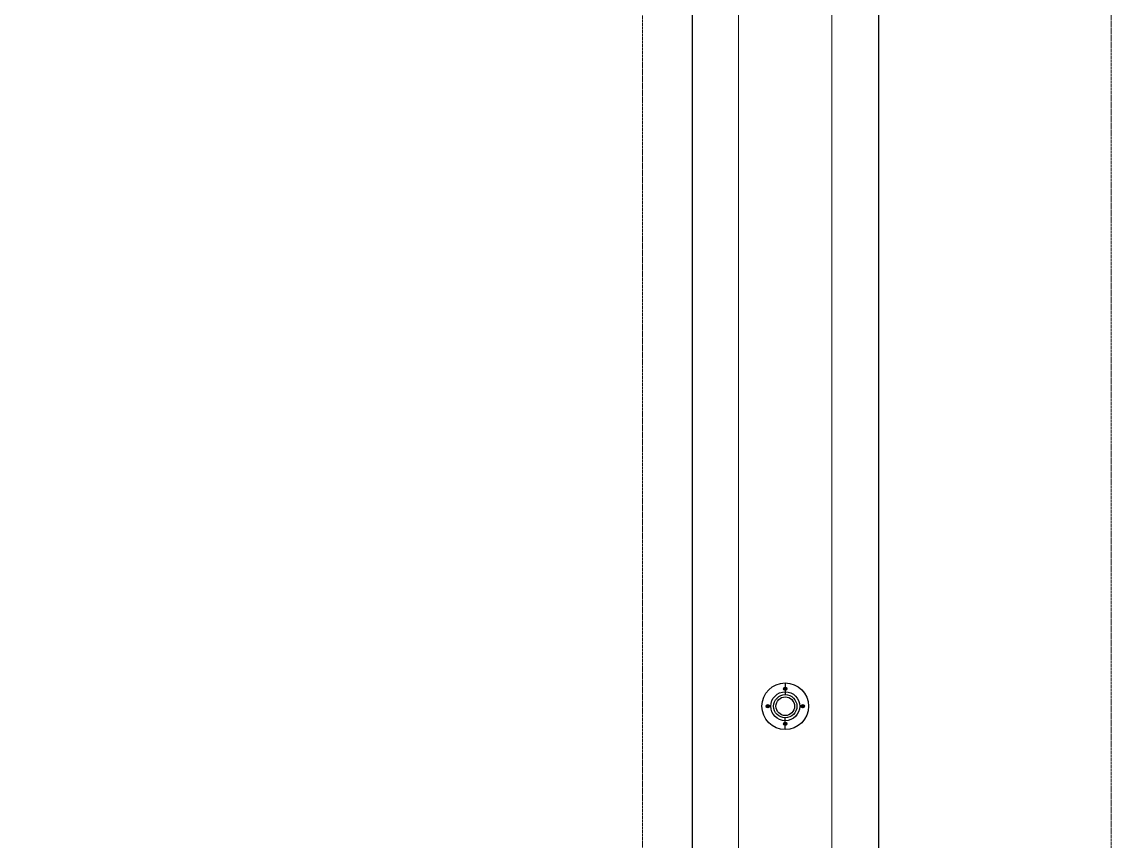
# Model space of a CAD drawing. Header units: inches. Extents: x 25480 to 951550, y -607927 to 1377809.
# Drawn here: x 484157 to 486496, y 360748 to 362507 of the extents above; entities that cross this region are included whole.
import ezdxf

# ---------------------------------------------------------------- set-up
doc = ezdxf.new("R2010")
doc.units = ezdxf.units.IN
doc.header["$MEASUREMENT"] = 0
doc.linetypes.add('HIDDEN', pattern=[0.375, 0.25, -0.125])
doc.linetypes.add('HIDDENX2', pattern=[0.75, 0.5, -0.25])
doc.layers.add('DIM', color=251, linetype='Continuous', lineweight=0)
doc.layers.add('M-X-BKGD', color=8, linetype='Continuous')
doc.layers.add('PIPE FLOOR PLAN', color=251, linetype='Continuous')

# ---------------------------------------------------------------- blocks, each defined once
blk = doc.blocks.new('123')
at = {"color": 8, "linetype": 'Continuous', "ltscale": 300}
blk.add_line((-750109.9, -1051356.2), (-773145, -1051356.2), dxfattribs=at)
blk.add_line((-750109.9, -1051356.2), (-773145, -1051356.2), dxfattribs=at)
at = {"layer": 'DIM', "color": 8, "linetype": 'Continuous', "lineweight": 0, "ltscale": 10}
for p, q in [((-749997.7, -1051456.2), (-773245, -1051456.2)), ((-773445, -1051656.2), (-749773.1, -1051656.2))]:
    blk.add_line(p, q, dxfattribs=at)
at = {"layer": 'DIM', "linetype": 'HIDDENX2', "lineweight": 0, "ltscale": 10}
blk.add_line((-749099.6, -1052256.2), (-774045, -1052256.2), dxfattribs=at)
blk.add_line((-749099.6, -1052256.2), (-774045, -1052256.2), dxfattribs=at)
at = {"layer": 'DIM', "color": 8, "linetype": 'Continuous', "lineweight": 0, "ltscale": 10}
for points in [[(-773445, -1049982.1), (-773445, -1051656.2), (-749773.1, -1051656.2), (-749961.7, -1050029)], [(-750158.1, -1050071.7), (-749997.7, -1051456.2), (-773245, -1051456.2), (-773245, -1050030.1)]]:
    blk.add_lwpolyline(points, dxfattribs=at)
at = {"layer": 'DIM', "linetype": 'HIDDENX2', "lineweight": 0, "ltscale": 10}
blk.add_lwpolyline([(-773045, -1049991.3), (-773045, -1051150.1), (-772945, -1051250.1), (-758491, -1051250.1), (-758391, -1051150.1), (-758391, -1050060.1)], dxfattribs=at)
at = {"layer": 'PIPE FLOOR PLAN', "color": 8}
for p, q in [((-767653, -1051556.3), (-767628, -1051556.3)), ((-767553, -1051556.3), (-767578, -1051556.3)), ((-749660.9, -1051756.2), (-773545, -1051756.2)), ((-749660.9, -1051756.2), (-773545, -1051756.2))]:
    blk.add_line(p, q, dxfattribs=at)
for points in [[(-767603, -1051519.1), (-767605.7, -1051519.1), (-767605.7, -1051518.4), (-767603, -1051518.4)], [(-767603, -1051519.1), (-767605.7, -1051519.1), (-767605.7, -1051518.4), (-767603, -1051518.4)], [(-767602.7, -1051518.8), (-767602.7, -1051516.2), (-767603.4, -1051516.2), (-767603.4, -1051518.8)], [(-767603.4, -1051518.8), (-767603.4, -1051516.2), (-767602.7, -1051516.2), (-767602.7, -1051518.8)], [(-767602.7, -1051518.8), (-767602.7, -1051521.4), (-767603.4, -1051521.4), (-767603.4, -1051518.8)], [(-767603.4, -1051518.8), (-767603.4, -1051521.4), (-767602.7, -1051521.4), (-767602.7, -1051518.8)], [(-767603, -1051519.1), (-767600.4, -1051519.1), (-767600.4, -1051518.4), (-767603, -1051518.4)], [(-767603, -1051519.1), (-767600.4, -1051519.1), (-767600.4, -1051518.4), (-767603, -1051518.4)], [(-767640.5, -1051556.6), (-767643.2, -1051556.6), (-767643.2, -1051555.9), (-767640.5, -1051555.9)], [(-767640.5, -1051555.9), (-767643.2, -1051555.9), (-767643.2, -1051556.6), (-767640.5, -1051556.6)], [(-767640.2, -1051556.3), (-767640.2, -1051553.7), (-767640.9, -1051553.7), (-767640.9, -1051556.3)], [(-767640.2, -1051556.3), (-767640.2, -1051553.7), (-767640.9, -1051553.7), (-767640.9, -1051556.3)], [(-767640.2, -1051556.3), (-767640.2, -1051558.9), (-767640.9, -1051558.9), (-767640.9, -1051556.3)], [(-767640.2, -1051556.3), (-767640.2, -1051558.9), (-767640.9, -1051558.9), (-767640.9, -1051556.3)], [(-767640.5, -1051556.6), (-767637.9, -1051556.6), (-767637.9, -1051555.9), (-767640.5, -1051555.9)], [(-767640.5, -1051555.9), (-767637.9, -1051555.9), (-767637.9, -1051556.6), (-767640.5, -1051556.6)], [(-767565.5, -1051555.9), (-767568.2, -1051555.9), (-767568.2, -1051556.6), (-767565.5, -1051556.6)], [(-767565.5, -1051556.6), (-767568.2, -1051556.6), (-767568.2, -1051555.9), (-767565.5, -1051555.9)], [(-767565.9, -1051556.3), (-767565.9, -1051553.7), (-767565.2, -1051553.7), (-767565.2, -1051556.3)], [(-767565.9, -1051556.3), (-767565.9, -1051553.7), (-767565.2, -1051553.7), (-767565.2, -1051556.3)], [(-767565.9, -1051556.3), (-767565.9, -1051558.9), (-767565.2, -1051558.9), (-767565.2, -1051556.3)], [(-767565.9, -1051556.3), (-767565.9, -1051558.9), (-767565.2, -1051558.9), (-767565.2, -1051556.3)], [(-767565.5, -1051555.9), (-767562.9, -1051555.9), (-767562.9, -1051556.6), (-767565.5, -1051556.6)], [(-767565.5, -1051556.6), (-767562.9, -1051556.6), (-767562.9, -1051555.9), (-767565.5, -1051555.9)], [(-767603, -1051593.4), (-767605.7, -1051593.4), (-767605.7, -1051594.1), (-767603, -1051594.1)], [(-767603, -1051593.4), (-767605.7, -1051593.4), (-767605.7, -1051594.1), (-767603, -1051594.1)], [(-767603.4, -1051593.8), (-767603.4, -1051591.2), (-767602.7, -1051591.2), (-767602.7, -1051593.8)], [(-767602.7, -1051593.8), (-767602.7, -1051591.2), (-767603.4, -1051591.2), (-767603.4, -1051593.8)], [(-767603.4, -1051593.8), (-767603.4, -1051596.4), (-767602.7, -1051596.4), (-767602.7, -1051593.8)], [(-767602.7, -1051593.8), (-767602.7, -1051596.4), (-767603.4, -1051596.4), (-767603.4, -1051593.8)], [(-767603, -1051593.4), (-767600.4, -1051593.4), (-767600.4, -1051594.1), (-767603, -1051594.1)], [(-767603, -1051593.4), (-767600.4, -1051593.4), (-767600.4, -1051594.1), (-767603, -1051594.1)]]:
    blk.add_lwpolyline(points, close=True, dxfattribs=at)
for centre, radius in [((-767603, -1051556.3), 50), ((-767603, -1051556.3), 50), ((-767603, -1051556.3), 31), ((-767603, -1051556.3), 31), ((-767603, -1051518.8), 3.53), ((-767603, -1051518.8), 3.53), ((-767603, -1051556.3), 25), ((-767603, -1051556.3), 25), ((-767603, -1051556.3), 20), ((-767603, -1051556.3), 20), ((-767640.5, -1051556.3), 3.53), ((-767640.5, -1051556.3), 3.53), ((-767565.5, -1051556.3), 3.53), ((-767565.5, -1051556.3), 3.53), ((-767603, -1051593.8), 3.53), ((-767603, -1051593.8), 3.53)]:
    blk.add_circle(centre, radius, dxfattribs=at)

msp = doc.modelspace()

# ---------------------------------------------------------------- linework, layer by layer
at = {"layer": 'M-X-BKGD', "color": 8, "linetype": 'HIDDEN', "lineweight": 0, "ltscale": 10}
msp.add_line((486495.7, 379541.1), (486495.7, 354595.7), dxfattribs=at)
msp.add_line((486495.7, 379541.1), (486495.7, 354595.7), dxfattribs=at)
at = {"layer": 'M-X-BKGD', "color": 8, "linetype": 'Continuous', "lineweight": 0, "ltscale": 10}
for p, q in [((485995.7, 378979.8), (485995.7, 355095.7)), ((485995.7, 378979.8), (485995.7, 355095.7)), ((485595.7, 378530.8), (485595.7, 355495.7))]:
    msp.add_line(p, q, dxfattribs=at)
at = {"layer": 'M-X-BKGD', "color": 8, "linetype": 'Continuous', "ltscale": 300}
msp.add_line((485595.7, 378530.8), (485595.7, 355495.7), dxfattribs=at)
at = {"layer": 'M-X-BKGD', "color": 8, "linetype": 'Continuous', "lineweight": 0, "ltscale": 10}
for points in [[(447395.8, 374406.7), (447395.6, 345195.7), (474839.6, 345195.7), (474839.6, 355195.7), (485895.7, 355195.7), (485895.7, 378867.6)], [(447395.8, 374406.7), (447395.6, 345195.7), (474839.6, 345195.7), (474839.6, 355195.7), (485895.7, 355195.7), (485895.7, 378867.6)], [(485695.7, 378643), (485695.7, 355395.7), (474639.6, 355395.7), (474639.6, 345395.7), (447595.6, 345395.7), (447595.8, 374228.5)], [(485695.7, 378643), (485695.7, 355395.7), (474639.6, 355395.7), (474639.6, 345395.7), (447595.6, 345395.7), (447595.8, 374228.5)]]:
    msp.add_lwpolyline(points, close=True, dxfattribs=at)
at = {"layer": 'M-X-BKGD', "color": 8, "linetype": 'HIDDEN', "lineweight": 0, "ltscale": 10}
msp.add_lwpolyline([(464254.6, 364870.7), (464254.6, 345695.7), (464354.6, 345595.7), (474439.6, 345595.7), (474439.6, 355595.7), (485389.6, 355595.7), (485489.6, 355695.7), (485489.6, 370149.7), (485389.6, 370249.7), (480375.7, 370249.7)], dxfattribs=at)

# ---------------------------------------------------------------- block references
at = {"layer": 'M-X-BKGD', "color": 8, "rotation": 90}
msp.add_blockref('123', (-565760.5, 1128640.7), dxfattribs=at)

doc.saveas('drawing.dxf')
